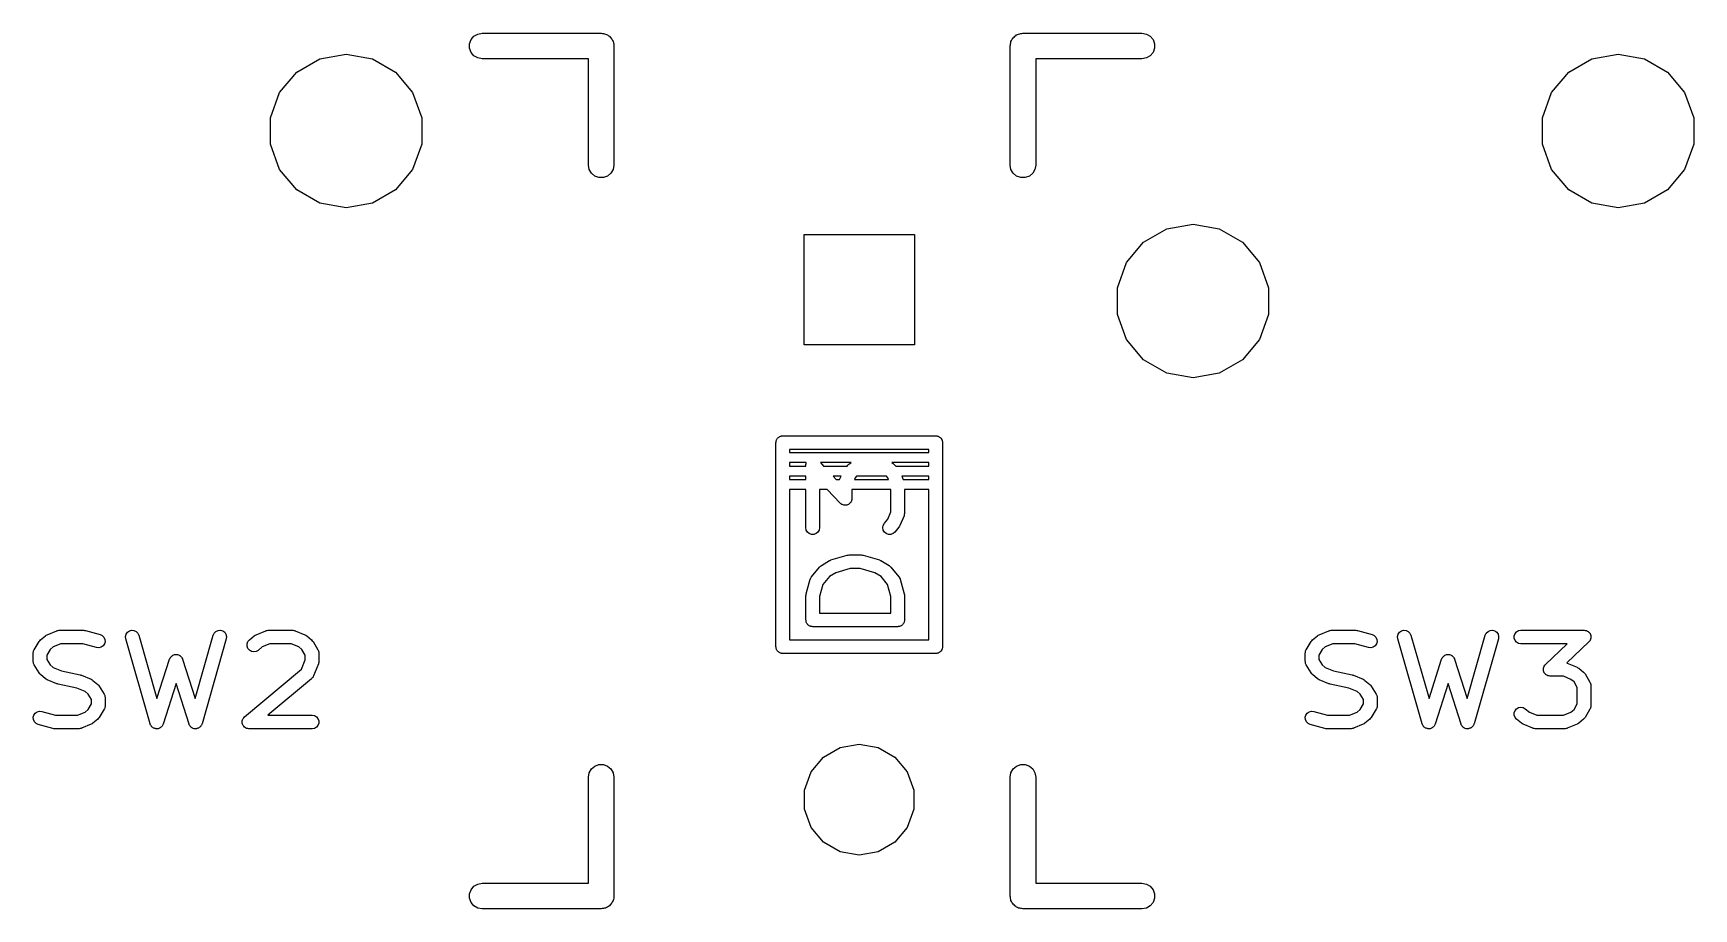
# Model space of a CAD drawing. Extents: x 47 to 330, y -254 to -153.
# Drawn here: x 74.49 to 99.29, y -166.54 to -153.46 of the extents above; entities that cross this region are included whole.
import ezdxf

# ---------------------------------------------------------------- set-up
doc = ezdxf.new("R2010")
doc.units = 0
doc.header["$MEASUREMENT"] = 0
doc.layers.add('BLACK', color=7, linetype='CONTINUOUS')

msp = doc.modelspace()

# ---------------------------------------------------------------- linework, layer by layer
at = {"layer": 'Black'}
for p, q in [((81.032, -153.555), (81.0745, -153.504)), ((81.0745, -153.504), (81.1318, -153.471)), ((81.1318, -153.471), (81.197, -153.459)), ((81.197, -153.459), (82.975, -153.459)), ((82.975, -153.459), (82.9914, -153.462)), ((82.9914, -153.462), (83.0081, -153.462)), ((83.0081, -153.462), (83.0237, -153.468)), ((83.0237, -153.468), (83.0402, -153.471)), ((83.0402, -153.471), (83.0546, -153.479)), ((83.0546, -153.479), (83.0703, -153.485)), ((83.0703, -153.485), (83.083, -153.496)), ((83.083, -153.496), (83.0975, -153.504)), ((83.0975, -153.504), (83.1082, -153.517)), ((83.1082, -153.517), (83.1209, -153.528)), ((83.1209, -153.528), (83.1293, -153.542)), ((89.1207, -153.542), (89.1291, -153.528)), ((89.1291, -153.528), (89.1418, -153.517)), ((89.1418, -153.517), (89.1525, -153.504)), ((89.1525, -153.504), (89.167, -153.496)), ((89.167, -153.496), (89.1797, -153.485)), ((89.1797, -153.485), (89.1954, -153.479)), ((89.1954, -153.479), (89.2098, -153.471)), ((89.2098, -153.471), (89.2263, -153.468)), ((89.2263, -153.468), (89.2419, -153.462)), ((89.2419, -153.462), (89.2586, -153.462)), ((89.2586, -153.462), (89.275, -153.459)), ((89.275, -153.459), (91.053, -153.459)), ((91.053, -153.459), (91.1182, -153.471)), ((91.1182, -153.471), (91.1755, -153.504)), ((91.1755, -153.504), (91.218, -153.555)), ((78.7726, -153.842), (79.165, -153.773)), ((79.165, -153.773), (79.5574, -153.842)), ((81.0094, -153.617), (81.032, -153.555)), ((81.0094, -153.683), (81.0094, -153.617)), ((81.032, -153.745), (81.0094, -153.683)), ((81.0745, -153.796), (81.032, -153.745)), ((83.1293, -153.542), (83.14, -153.555)), ((83.14, -153.555), (83.1457, -153.57)), ((83.1457, -153.57), (83.154, -153.585)), ((83.154, -153.585), (83.1569, -153.601)), ((83.1569, -153.601), (83.1626, -153.617)), ((83.1626, -153.617), (83.1626, -153.634)), ((83.1626, -153.634), (83.1655, -153.65)), ((83.1655, -153.65), (83.1655, -155.428)), ((89.0845, -153.65), (89.0874, -153.634)), ((89.0845, -155.428), (89.0845, -153.65)), ((89.0874, -153.617), (89.0931, -153.601)), ((89.0874, -153.634), (89.0874, -153.617)), ((89.0931, -153.601), (89.096, -153.585)), ((89.096, -153.585), (89.1043, -153.57)), ((89.1043, -153.57), (89.11, -153.555)), ((89.11, -153.555), (89.1207, -153.542)), ((91.218, -153.745), (91.1755, -153.796)), ((91.218, -153.555), (91.2406, -153.617)), ((91.2406, -153.683), (91.218, -153.745)), ((91.2406, -153.617), (91.2406, -153.683)), ((97.7726, -153.842), (98.165, -153.773)), ((98.165, -153.773), (98.5574, -153.842)), ((78.4275, -154.041), (78.7726, -153.842)), ((79.5574, -153.842), (79.9025, -154.041)), ((81.1318, -153.829), (81.0745, -153.796)), ((81.197, -153.84), (81.1318, -153.829)), ((82.7845, -153.84), (81.197, -153.84)), ((82.7845, -155.428), (82.7845, -153.84)), ((91.053, -153.84), (89.4655, -153.84)), ((89.4655, -153.84), (89.4655, -155.428)), ((91.1182, -153.829), (91.053, -153.84)), ((91.1755, -153.796), (91.1182, -153.829)), ((97.4275, -154.041), (97.7726, -153.842)), ((98.5574, -153.842), (98.9025, -154.041)), ((78.1714, -154.346), (78.4275, -154.041)), ((79.9025, -154.041), (80.1586, -154.346)), ((97.1714, -154.346), (97.4275, -154.041)), ((98.9025, -154.041), (99.1586, -154.346)), ((78.0351, -154.721), (78.1714, -154.346)), ((80.1586, -154.346), (80.2949, -154.721)), ((97.0351, -154.721), (97.1714, -154.346)), ((99.1586, -154.346), (99.2949, -154.721)), ((78.0351, -155.119), (78.0351, -154.721)), ((80.2949, -154.721), (80.2949, -155.119)), ((97.0351, -155.119), (97.0351, -154.721)), ((99.2949, -154.721), (99.2949, -155.119)), ((78.1714, -155.494), (78.0351, -155.119)), ((80.2949, -155.119), (80.1586, -155.494)), ((97.1714, -155.494), (97.0351, -155.119)), ((99.2949, -155.119), (99.1586, -155.494)), ((78.4275, -155.799), (78.1714, -155.494)), ((80.1586, -155.494), (79.9025, -155.799)), ((82.796, -155.493), (82.7845, -155.428)), ((82.8291, -155.55), (82.796, -155.493)), ((83.154, -155.493), (83.1209, -155.55)), ((83.1655, -155.428), (83.154, -155.493)), ((89.096, -155.493), (89.0845, -155.428)), ((89.1291, -155.55), (89.096, -155.493)), ((89.454, -155.493), (89.4209, -155.55)), ((89.4655, -155.428), (89.454, -155.493)), ((97.4275, -155.799), (97.1714, -155.494)), ((99.1586, -155.494), (98.9025, -155.799)), ((82.8798, -155.593), (82.8291, -155.55)), ((82.9419, -155.616), (82.8798, -155.593)), ((83.0081, -155.616), (82.9419, -155.616)), ((83.0703, -155.593), (83.0081, -155.616)), ((83.1209, -155.55), (83.0703, -155.593)), ((89.1797, -155.593), (89.1291, -155.55)), ((89.2419, -155.616), (89.1797, -155.593)), ((89.3081, -155.616), (89.2419, -155.616)), ((89.3702, -155.593), (89.3081, -155.616)), ((89.4209, -155.55), (89.3702, -155.593)), ((78.7726, -155.998), (78.4275, -155.799)), ((79.165, -156.067), (78.7726, -155.998)), ((79.5574, -155.998), (79.165, -156.067)), ((79.9025, -155.799), (79.5574, -155.998)), ((97.7726, -155.998), (97.4275, -155.799)), ((98.165, -156.067), (97.7726, -155.998)), ((98.5574, -155.998), (98.165, -156.067)), ((98.9025, -155.799), (98.5574, -155.998)), ((86.0045, -158.115), (86.0045, -156.464)), ((86.0045, -156.464), (87.6555, -156.464)), ((87.6555, -156.464), (87.6555, -158.115)), ((91.0775, -156.581), (91.4226, -156.382)), ((91.4226, -156.382), (91.815, -156.313)), ((91.815, -156.313), (92.2074, -156.382)), ((92.2074, -156.382), (92.5525, -156.581)), ((90.8214, -156.886), (91.0775, -156.581)), ((92.5525, -156.581), (92.8086, -156.886)), ((90.6851, -157.261), (90.8214, -156.886)), ((92.8086, -156.886), (92.9449, -157.261)), ((90.6851, -157.659), (90.6851, -157.261)), ((92.9449, -157.261), (92.9449, -157.659)), ((90.8214, -158.034), (90.6851, -157.659)), ((92.9449, -157.659), (92.8086, -158.034)), ((87.6555, -158.115), (86.0045, -158.115)), ((91.0775, -158.339), (90.8214, -158.034)), ((92.8086, -158.034), (92.5525, -158.339)), ((91.4226, -158.538), (91.0775, -158.339)), ((92.5525, -158.339), (92.2074, -158.538)), ((91.815, -158.607), (91.4226, -158.538)), ((92.2074, -158.538), (91.815, -158.607)), ((85.6362, -159.488), (85.6446, -159.485)), ((85.6446, -159.485), (85.6523, -159.481)), ((85.6523, -159.481), (85.661, -159.479)), ((85.661, -159.479), (85.6694, -159.476)), ((85.6694, -159.476), (85.6782, -159.476)), ((85.6782, -159.476), (85.687, -159.474)), ((85.687, -159.474), (87.973, -159.474)), ((87.973, -159.474), (87.9818, -159.476)), ((87.9818, -159.476), (87.9906, -159.476)), ((87.9906, -159.476), (87.999, -159.479)), ((87.999, -159.479), (88.0077, -159.481)), ((88.0077, -159.481), (88.0154, -159.485)), ((88.0154, -159.485), (88.0238, -159.488)), ((85.5854, -159.576), (85.5869, -159.567)), ((85.5854, -162.624), (85.5854, -159.576)), ((85.5869, -159.558), (85.59, -159.55)), ((85.5869, -159.567), (85.5869, -159.558)), ((85.59, -159.55), (85.5915, -159.541)), ((85.5915, -159.541), (85.596, -159.534)), ((85.596, -159.534), (85.599, -159.525)), ((85.599, -159.525), (85.6047, -159.518)), ((85.6047, -159.518), (85.6092, -159.511)), ((85.6092, -159.511), (85.616, -159.505)), ((85.616, -159.505), (85.6217, -159.498)), ((85.6217, -159.498), (85.6294, -159.494)), ((85.6294, -159.494), (85.6362, -159.488)), ((87.8714, -159.678), (85.7886, -159.678)), ((85.7886, -159.678), (85.7886, -159.725)), ((85.7886, -159.725), (85.83, -159.725)), ((85.83, -159.725), (87.8714, -159.725)), ((87.8714, -159.725), (87.8714, -159.678)), ((88.0238, -159.488), (88.0306, -159.494)), ((88.0306, -159.494), (88.0383, -159.498)), ((88.0383, -159.498), (88.044, -159.505)), ((88.044, -159.505), (88.0508, -159.511)), ((88.0508, -159.511), (88.0553, -159.518)), ((88.0553, -159.518), (88.061, -159.525)), ((88.061, -159.525), (88.064, -159.534)), ((88.064, -159.534), (88.0685, -159.541)), ((88.0685, -159.541), (88.07, -159.55)), ((88.07, -159.55), (88.0731, -159.558)), ((88.0731, -159.558), (88.0731, -159.567)), ((88.0731, -159.567), (88.0746, -159.576)), ((88.0746, -159.576), (88.0746, -162.624)), ((85.83, -159.875), (85.7886, -159.875)), ((85.7886, -159.875), (85.7886, -159.925)), ((85.7886, -159.925), (86.0329, -159.925)), ((86.0369, -159.875), (85.83, -159.875)), ((86.0329, -159.903), (86.0354, -159.888)), ((86.0329, -159.925), (86.0329, -159.903)), ((86.0354, -159.888), (86.0369, -159.875)), ((86.2486, -159.875), (86.2962, -159.925)), ((86.7087, -159.875), (86.2486, -159.875)), ((86.2962, -159.925), (86.6488, -159.925)), ((86.6488, -159.925), (86.6612, -159.91)), ((86.6612, -159.91), (86.6742, -159.899)), ((86.6742, -159.899), (86.687, -159.888)), ((86.687, -159.888), (86.7087, -159.875)), ((87.3141, -159.875), (87.3358, -159.888)), ((87.8714, -159.875), (87.3141, -159.875)), ((87.3358, -159.888), (87.3486, -159.899)), ((87.3486, -159.899), (87.3616, -159.91)), ((87.3616, -159.91), (87.374, -159.925)), ((87.374, -159.925), (87.8714, -159.925)), ((87.8714, -159.925), (87.8714, -159.875)), ((85.7886, -160.075), (85.7886, -160.125)), ((86.0329, -160.075), (85.7886, -160.075)), ((85.7886, -160.125), (86.0329, -160.125)), ((86.0329, -160.125), (86.0329, -160.075)), ((86.439, -160.075), (86.4867, -160.125)), ((86.5574, -160.075), (86.439, -160.075)), ((86.4867, -160.125), (86.5365, -160.125)), ((86.5365, -160.125), (86.5574, -160.075)), ((86.7667, -160.101), (86.7567, -160.125)), ((86.7567, -160.125), (87.2662, -160.125)), ((86.7883, -160.075), (86.7667, -160.101)), ((87.2345, -160.075), (86.7883, -160.075)), ((87.2562, -160.101), (87.2345, -160.075)), ((87.2662, -160.125), (87.2562, -160.101)), ((87.4655, -160.075), (87.4863, -160.125)), ((87.8714, -160.075), (87.4655, -160.075)), ((87.4863, -160.125), (87.8714, -160.125)), ((87.8714, -160.125), (87.8714, -160.075)), ((86.0329, -160.275), (85.7886, -160.275)), ((85.7886, -160.275), (85.7886, -162.522)), ((86.0329, -160.846), (86.0329, -160.275)), ((86.3489, -160.275), (86.2361, -160.275)), ((86.2361, -160.275), (86.2361, -160.846)), ((86.5448, -160.481), (86.3489, -160.275)), ((86.6962, -160.476), (86.6851, -160.485)), ((86.6978, -160.473), (86.6962, -160.476)), ((86.7001, -160.471), (86.6978, -160.473)), ((86.7066, -160.458), (86.7001, -160.471)), ((86.7138, -160.445), (86.7066, -160.458)), ((86.7144, -160.442), (86.7138, -160.445)), ((86.7158, -160.439), (86.7144, -160.442)), ((86.7174, -160.425), (86.7158, -160.439)), ((86.7199, -160.411), (86.7174, -160.425)), ((87.3029, -160.275), (86.7199, -160.275)), ((86.7199, -160.275), (86.7199, -160.411)), ((87.3029, -160.608), (87.3029, -160.275)), ((87.5061, -160.275), (87.5061, -160.628)), ((87.8714, -160.275), (87.5061, -160.275)), ((87.8714, -162.522), (87.8714, -160.275)), ((86.5564, -160.489), (86.5448, -160.481)), ((86.5675, -160.499), (86.5564, -160.489)), ((86.5706, -160.5), (86.5675, -160.499)), ((86.5732, -160.502), (86.5706, -160.5)), ((86.5871, -160.506), (86.5732, -160.502)), ((86.6007, -160.511), (86.5871, -160.506)), ((86.6039, -160.511), (86.6007, -160.511)), ((86.607, -160.512), (86.6039, -160.511)), ((86.6215, -160.511), (86.607, -160.512)), ((86.636, -160.511), (86.6215, -160.511)), ((86.639, -160.51), (86.636, -160.511)), ((86.6422, -160.509), (86.639, -160.51)), ((86.6555, -160.504), (86.6422, -160.509)), ((86.6691, -160.499), (86.6555, -160.504)), ((86.6716, -160.496), (86.6691, -160.499)), ((86.6746, -160.495), (86.6716, -160.496)), ((86.6851, -160.485), (86.6746, -160.495)), ((87.2055, -160.781), (87.2562, -160.72)), ((87.2562, -160.72), (87.3029, -160.608)), ((87.4983, -160.667), (87.4378, -160.813)), ((87.4988, -160.665), (87.4983, -160.667)), ((87.5, -160.663), (87.4988, -160.665)), ((87.5027, -160.648), (87.5, -160.663)), ((87.506, -160.633), (87.5027, -160.648)), ((87.5061, -160.628), (87.5057, -160.631)), ((87.5057, -160.631), (87.506, -160.633)), ((86.0391, -160.881), (86.0329, -160.846)), ((86.0567, -160.911), (86.0391, -160.881)), ((86.0837, -160.934), (86.0567, -160.911)), ((86.1169, -160.946), (86.0837, -160.934)), ((86.1522, -160.946), (86.1169, -160.946)), ((86.1853, -160.934), (86.1522, -160.946)), ((86.2124, -160.911), (86.1853, -160.934)), ((86.23, -160.881), (86.2124, -160.911)), ((86.2361, -160.846), (86.23, -160.881)), ((87.182, -160.846), (87.188, -160.812)), ((87.1882, -160.881), (87.182, -160.846)), ((87.188, -160.812), (87.2055, -160.781)), ((87.206, -160.912), (87.1882, -160.881)), ((87.2331, -160.934), (87.206, -160.912)), ((87.2663, -160.946), (87.2331, -160.934)), ((87.3016, -160.946), (87.2663, -160.946)), ((87.3347, -160.934), (87.3016, -160.946)), ((87.3616, -160.911), (87.3347, -160.934)), ((87.4221, -160.838), (87.3616, -160.911)), ((87.4296, -160.825), (87.4221, -160.838)), ((87.4378, -160.813), (87.4296, -160.825)), ((86.1169, -161.579), (86.2379, -161.434)), ((86.2379, -161.434), (86.2509, -161.423)), ((86.2509, -161.423), (86.2637, -161.412)), ((86.2637, -161.412), (86.3846, -161.339)), ((86.3846, -161.339), (86.3964, -161.335)), ((86.3964, -161.335), (86.4077, -161.329)), ((86.4077, -161.329), (86.6496, -161.257)), ((86.6937, -161.456), (86.4783, -161.52)), ((86.6496, -161.257), (86.6643, -161.255)), ((86.6643, -161.255), (86.6788, -161.252)), ((86.6788, -161.252), (86.8602, -161.252)), ((86.8453, -161.456), (86.6937, -161.456)), ((87.0608, -161.52), (86.8453, -161.456)), ((86.8602, -161.252), (86.8748, -161.255)), ((86.8748, -161.255), (86.8894, -161.257)), ((86.8894, -161.257), (87.1313, -161.329)), ((87.1313, -161.329), (87.1426, -161.335)), ((87.1426, -161.335), (87.1544, -161.339)), ((87.1544, -161.339), (87.2754, -161.412)), ((87.2754, -161.412), (87.2882, -161.423)), ((87.2882, -161.423), (87.3011, -161.434)), ((87.3011, -161.434), (87.4221, -161.579)), ((86.0366, -161.835), (86.0971, -161.617)), ((86.0971, -161.617), (86.0988, -161.614)), ((86.0988, -161.614), (86.0994, -161.61)), ((86.0994, -161.61), (86.1063, -161.598)), ((86.1063, -161.598), (86.1123, -161.585)), ((86.1123, -161.585), (86.115, -161.583)), ((86.115, -161.583), (86.1169, -161.579)), ((86.287, -161.693), (86.2361, -161.876)), ((86.383, -161.577), (86.287, -161.693)), ((86.4783, -161.52), (86.383, -161.577)), ((87.1561, -161.577), (87.0608, -161.52)), ((87.252, -161.693), (87.1561, -161.577)), ((87.3029, -161.876), (87.252, -161.693)), ((87.4221, -161.579), (87.424, -161.583)), ((87.424, -161.583), (87.4267, -161.585)), ((87.4267, -161.585), (87.4327, -161.598)), ((87.4327, -161.598), (87.4396, -161.61)), ((87.4396, -161.61), (87.4403, -161.614)), ((87.4403, -161.614), (87.4419, -161.617)), ((87.4419, -161.617), (87.5024, -161.835)), ((86.0329, -161.862), (86.0353, -161.848)), ((86.0329, -162.225), (86.0329, -161.862)), ((86.0353, -161.848), (86.0366, -161.835)), ((86.2361, -161.876), (86.2361, -162.123)), ((87.3029, -162.123), (87.3029, -161.876)), ((87.5024, -161.835), (87.5037, -161.848)), ((87.5037, -161.848), (87.5061, -161.862)), ((87.5061, -161.862), (87.5061, -162.225)), ((86.2361, -162.123), (87.3029, -162.123)), ((74.6005, -162.522), (74.6731, -162.462)), ((74.6731, -162.462), (74.6863, -162.454)), ((74.6863, -162.454), (74.6991, -162.446)), ((74.6991, -162.446), (74.8442, -162.386)), ((74.8442, -162.386), (74.8465, -162.385)), ((74.8465, -162.385), (74.8485, -162.384)), ((74.8485, -162.384), (74.8637, -162.381)), ((74.8637, -162.381), (74.8786, -162.378)), ((74.8786, -162.378), (74.881, -162.378)), ((74.881, -162.378), (74.8833, -162.378)), ((74.8833, -162.378), (75.2461, -162.378)), ((75.2461, -162.378), (75.2597, -162.38)), ((75.2597, -162.38), (75.2733, -162.382)), ((75.2733, -162.382), (75.491, -162.442)), ((75.491, -162.442), (75.5229, -162.457)), ((75.5229, -162.457), (75.5476, -162.482)), ((75.8705, -162.472), (75.8791, -162.438)), ((75.8791, -162.438), (75.8988, -162.409)), ((75.8988, -162.409), (75.9274, -162.388)), ((75.9274, -162.388), (75.9613, -162.378)), ((75.9613, -162.378), (75.9965, -162.381)), ((75.9965, -162.381), (76.0288, -162.395)), ((76.0288, -162.395), (76.0541, -162.42)), ((76.0541, -162.42), (76.0695, -162.452)), ((76.0695, -162.452), (76.3402, -163.399)), ((76.9098, -163.399), (77.1805, -162.452)), ((77.1805, -162.452), (77.1959, -162.42)), ((77.1959, -162.42), (77.2212, -162.395)), ((77.2212, -162.395), (77.2535, -162.381)), ((77.2535, -162.381), (77.2887, -162.378)), ((77.2887, -162.378), (77.3226, -162.388)), ((77.3226, -162.388), (77.3512, -162.409)), ((77.3512, -162.409), (77.3709, -162.438)), ((77.3709, -162.438), (77.3795, -162.472)), ((77.7211, -162.522), (77.7937, -162.462)), ((77.7937, -162.462), (77.8068, -162.454)), ((77.8068, -162.454), (77.8196, -162.446)), ((77.8196, -162.446), (77.9648, -162.386)), ((77.9648, -162.386), (77.9671, -162.385)), ((77.9671, -162.385), (77.9691, -162.384)), ((77.9691, -162.384), (77.9842, -162.381)), ((77.9842, -162.381), (77.9992, -162.378)), ((77.9992, -162.378), (78.0015, -162.378)), ((78.0015, -162.378), (78.0039, -162.378)), ((78.0039, -162.378), (78.3667, -162.378)), ((78.3667, -162.378), (78.369, -162.378)), ((78.369, -162.378), (78.3714, -162.378)), ((78.3714, -162.378), (78.3863, -162.381)), ((78.3863, -162.381), (78.4015, -162.384)), ((78.4015, -162.384), (78.4035, -162.385)), ((78.4035, -162.385), (78.4058, -162.386)), ((78.4058, -162.386), (78.5509, -162.446)), ((78.5509, -162.446), (78.5637, -162.454)), ((78.5637, -162.454), (78.5769, -162.462)), ((78.5769, -162.462), (78.6495, -162.522)), ((86.0345, -162.234), (86.0329, -162.225)), ((86.0345, -162.243), (86.0345, -162.234)), ((86.0375, -162.251), (86.0345, -162.243)), ((86.0391, -162.26), (86.0375, -162.251)), ((86.0435, -162.267), (86.0391, -162.26)), ((86.0465, -162.276), (86.0435, -162.267)), ((86.0522, -162.282), (86.0465, -162.276)), ((86.0567, -162.29), (86.0522, -162.282)), ((86.0635, -162.296), (86.0567, -162.29)), ((86.0692, -162.303), (86.0635, -162.296)), ((86.0769, -162.307), (86.0692, -162.303)), ((86.0837, -162.313), (86.0769, -162.307)), ((86.0921, -162.316), (86.0837, -162.313)), ((86.0998, -162.32), (86.0921, -162.316)), ((86.1085, -162.322), (86.0998, -162.32)), ((86.1169, -162.325), (86.1085, -162.322)), ((86.1258, -162.325), (86.1169, -162.325)), ((86.1345, -162.326), (86.1258, -162.325)), ((87.4045, -162.326), (86.1345, -162.326)), ((87.4133, -162.325), (87.4045, -162.326)), ((87.4222, -162.325), (87.4133, -162.325)), ((87.4305, -162.322), (87.4222, -162.325)), ((87.4393, -162.32), (87.4305, -162.322)), ((87.447, -162.316), (87.4393, -162.32)), ((87.4553, -162.313), (87.447, -162.316)), ((87.4621, -162.307), (87.4553, -162.313)), ((87.4698, -162.303), (87.4621, -162.307)), ((87.4755, -162.296), (87.4698, -162.303)), ((87.4824, -162.29), (87.4755, -162.296)), ((87.4868, -162.282), (87.4824, -162.29)), ((87.4925, -162.276), (87.4868, -162.282)), ((87.4956, -162.267), (87.4925, -162.276)), ((87.5, -162.26), (87.4956, -162.267)), ((87.5015, -162.251), (87.5, -162.26)), ((87.5046, -162.243), (87.5015, -162.251)), ((87.5061, -162.225), (87.5046, -162.234)), ((87.5046, -162.234), (87.5046, -162.243)), ((93.6005, -162.522), (93.6731, -162.462)), ((93.6731, -162.462), (93.6863, -162.454)), ((93.6863, -162.454), (93.6991, -162.446)), ((93.6991, -162.446), (93.8442, -162.386)), ((93.8442, -162.386), (93.8465, -162.385)), ((93.8465, -162.385), (93.8485, -162.384)), ((93.8485, -162.384), (93.8637, -162.381)), ((93.8637, -162.381), (93.8786, -162.378)), ((93.8786, -162.378), (93.881, -162.378)), ((93.881, -162.378), (93.8833, -162.378)), ((93.8833, -162.378), (94.2461, -162.378)), ((94.2461, -162.378), (94.2597, -162.38)), ((94.2597, -162.38), (94.2733, -162.382)), ((94.2733, -162.382), (94.491, -162.442)), ((94.491, -162.442), (94.5229, -162.457)), ((94.5229, -162.457), (94.5476, -162.482)), ((94.8705, -162.472), (94.8791, -162.438)), ((94.8791, -162.438), (94.8988, -162.409)), ((94.8988, -162.409), (94.9274, -162.388)), ((94.9274, -162.388), (94.9613, -162.378)), ((94.9613, -162.378), (94.9965, -162.381)), ((94.9965, -162.381), (95.0288, -162.395)), ((95.0288, -162.395), (95.0541, -162.42)), ((95.0541, -162.42), (95.0695, -162.452)), ((95.0695, -162.452), (95.3402, -163.399)), ((95.9098, -163.399), (96.1805, -162.452)), ((96.1805, -162.452), (96.1959, -162.42)), ((96.1959, -162.42), (96.2212, -162.395)), ((96.2212, -162.395), (96.2535, -162.381)), ((96.2535, -162.381), (96.2887, -162.378)), ((96.2887, -162.378), (96.3226, -162.388)), ((96.3226, -162.388), (96.3512, -162.409)), ((96.3512, -162.409), (96.3709, -162.438)), ((96.3709, -162.438), (96.3795, -162.472)), ((96.6135, -162.462), (96.6256, -162.429)), ((96.6135, -162.497), (96.6135, -162.462)), ((96.6256, -162.429), (96.6483, -162.402)), ((96.6483, -162.402), (96.6788, -162.384)), ((96.6788, -162.384), (96.7136, -162.378)), ((96.7136, -162.378), (97.657, -162.378)), ((97.657, -162.378), (97.6713, -162.38)), ((97.6713, -162.38), (97.6857, -162.382)), ((97.6857, -162.382), (97.6886, -162.383)), ((97.6886, -162.383), (97.6917, -162.384)), ((97.6917, -162.384), (97.7043, -162.391)), ((97.7043, -162.391), (97.7173, -162.398)), ((97.7173, -162.398), (97.7195, -162.4)), ((97.7195, -162.4), (97.7223, -162.402)), ((97.7223, -162.402), (97.7316, -162.413)), ((97.7316, -162.413), (97.7416, -162.423)), ((97.7416, -162.423), (97.7429, -162.426)), ((97.7429, -162.426), (97.745, -162.429)), ((97.745, -162.429), (97.7499, -162.442)), ((97.7499, -162.442), (97.7557, -162.456)), ((97.7557, -162.456), (97.756, -162.459)), ((97.756, -162.459), (97.7571, -162.462)), ((97.7571, -162.462), (97.7571, -162.476)), ((74.4931, -162.712), (74.4933, -162.702)), ((74.4933, -162.702), (74.4961, -162.695)), ((74.4961, -162.695), (74.4975, -162.687)), ((74.4975, -162.687), (74.5024, -162.678)), ((74.5024, -162.678), (74.5059, -162.669)), ((74.5059, -162.669), (74.5785, -162.548)), ((74.5785, -162.548), (74.5896, -162.535)), ((74.5896, -162.535), (74.6005, -162.522)), ((74.7438, -162.668), (74.6946, -162.75)), ((74.7914, -162.628), (74.7438, -162.668)), ((74.9036, -162.581), (74.7914, -162.628)), ((75.2323, -162.581), (74.9036, -162.581)), ((75.4367, -162.638), (75.2323, -162.581)), ((75.4718, -162.641), (75.4367, -162.638)), ((75.5059, -162.632), (75.4718, -162.641)), ((75.535, -162.612), (75.5059, -162.632)), ((75.5555, -162.584), (75.535, -162.612)), ((75.5476, -162.482), (75.5622, -162.515)), ((75.565, -162.55), (75.5555, -162.584)), ((75.5622, -162.515), (75.565, -162.55)), ((75.8742, -162.507), (75.8705, -162.472)), ((76.237, -163.777), (75.8742, -162.507)), ((77.3758, -162.507), (77.013, -163.777)), ((77.3795, -162.472), (77.3758, -162.507)), ((77.686, -162.618), (77.6861, -162.582)), ((77.698, -162.651), (77.686, -162.618)), ((77.6861, -162.582), (77.6983, -162.549)), ((77.7206, -162.678), (77.698, -162.651)), ((77.6983, -162.549), (77.7211, -162.522)), ((77.7511, -162.696), (77.7206, -162.678)), ((77.7858, -162.702), (77.7511, -162.696)), ((77.8206, -162.696), (77.7858, -162.702)), ((77.8512, -162.679), (77.8206, -162.696)), ((77.912, -162.628), (77.8512, -162.679)), ((78.0242, -162.581), (77.912, -162.628)), ((78.3464, -162.581), (78.0242, -162.581)), ((78.4586, -162.628), (78.3464, -162.581)), ((78.5062, -162.668), (78.4586, -162.628)), ((78.5554, -162.75), (78.5062, -162.668)), ((78.6495, -162.522), (78.6604, -162.535)), ((78.6604, -162.535), (78.6715, -162.548)), ((78.6715, -162.548), (78.7441, -162.669)), ((78.7441, -162.669), (78.7476, -162.678)), ((78.7476, -162.678), (78.7525, -162.687)), ((78.7525, -162.687), (78.7539, -162.695)), ((78.7539, -162.695), (78.7567, -162.702)), ((78.7567, -162.702), (78.7569, -162.712)), ((85.5869, -162.633), (85.5854, -162.624)), ((85.5869, -162.642), (85.5869, -162.633)), ((85.59, -162.65), (85.5869, -162.642)), ((85.5915, -162.659), (85.59, -162.65)), ((85.596, -162.666), (85.5915, -162.659)), ((85.599, -162.675), (85.596, -162.666)), ((85.6047, -162.682), (85.599, -162.675)), ((85.6092, -162.689), (85.6047, -162.682)), ((85.616, -162.695), (85.6092, -162.689)), ((85.6217, -162.702), (85.616, -162.695)), ((85.6294, -162.706), (85.6217, -162.702)), ((85.6362, -162.712), (85.6294, -162.706)), ((85.7886, -162.522), (87.8714, -162.522)), ((88.0306, -162.706), (88.0238, -162.712)), ((88.0383, -162.702), (88.0306, -162.706)), ((88.044, -162.695), (88.0383, -162.702)), ((88.0508, -162.689), (88.044, -162.695)), ((88.0553, -162.682), (88.0508, -162.689)), ((88.061, -162.675), (88.0553, -162.682)), ((88.064, -162.666), (88.061, -162.675)), ((88.0685, -162.659), (88.064, -162.666)), ((88.07, -162.65), (88.0685, -162.659)), ((88.0731, -162.642), (88.07, -162.65)), ((88.0746, -162.624), (88.0731, -162.633)), ((88.0731, -162.633), (88.0731, -162.642)), ((93.4931, -162.712), (93.4933, -162.702)), ((93.4933, -162.702), (93.4961, -162.695)), ((93.4961, -162.695), (93.4975, -162.687)), ((93.4975, -162.687), (93.5024, -162.678)), ((93.5024, -162.678), (93.5059, -162.669)), ((93.5059, -162.669), (93.5784, -162.548)), ((93.5784, -162.548), (93.5896, -162.535)), ((93.5896, -162.535), (93.6005, -162.522)), ((93.7438, -162.668), (93.6946, -162.75)), ((93.7914, -162.628), (93.7438, -162.668)), ((93.9036, -162.581), (93.7914, -162.628)), ((94.2323, -162.581), (93.9036, -162.581)), ((94.4367, -162.638), (94.2323, -162.581)), ((94.4718, -162.641), (94.4367, -162.638)), ((94.5059, -162.632), (94.4718, -162.641)), ((94.535, -162.612), (94.5059, -162.632)), ((94.5555, -162.584), (94.535, -162.612)), ((94.5476, -162.482), (94.5622, -162.515)), ((94.565, -162.55), (94.5555, -162.584)), ((94.5622, -162.515), (94.565, -162.55)), ((94.8742, -162.507), (94.8705, -162.472)), ((95.237, -163.777), (94.8742, -162.507)), ((96.3758, -162.507), (96.013, -163.777)), ((96.3795, -162.472), (96.3758, -162.507)), ((96.6256, -162.53), (96.6135, -162.497)), ((96.6483, -162.557), (96.6256, -162.53)), ((96.6788, -162.575), (96.6483, -162.557)), ((96.7136, -162.581), (96.6788, -162.575)), ((97.403, -162.581), (96.7136, -162.581)), ((97.0789, -162.89), (97.403, -162.581)), ((97.7271, -162.553), (97.3973, -162.867)), ((97.7357, -162.541), (97.7271, -162.553)), ((97.745, -162.53), (97.7357, -162.541)), ((97.7461, -162.527), (97.745, -162.53)), ((97.748, -162.525), (97.7461, -162.527)), ((97.7521, -162.511), (97.748, -162.525)), ((97.7571, -162.497), (97.7521, -162.511)), ((97.7571, -162.476), (97.758, -162.491)), ((97.758, -162.491), (97.7571, -162.494)), ((97.7571, -162.494), (97.7571, -162.497)), ((74.4914, -162.721), (74.4931, -162.712)), ((74.4914, -162.842), (74.4914, -162.721)), ((74.4931, -162.852), (74.4914, -162.842)), ((74.4933, -162.862), (74.4931, -162.852)), ((74.4961, -162.869), (74.4933, -162.862)), ((74.4975, -162.877), (74.4961, -162.869)), ((74.5024, -162.886), (74.4975, -162.877)), ((74.5059, -162.895), (74.5024, -162.886)), ((74.5785, -163.016), (74.5059, -162.895)), ((74.6946, -162.75), (74.6946, -162.814)), ((74.6946, -162.814), (74.7438, -162.896)), ((74.7438, -162.896), (74.7914, -162.936)), ((74.7914, -162.936), (74.9135, -162.987)), ((76.3402, -163.399), (76.5282, -162.811)), ((76.5282, -162.811), (76.5301, -162.808)), ((76.5301, -162.808), (76.531, -162.804)), ((76.531, -162.804), (76.5383, -162.792)), ((76.5383, -162.792), (76.5447, -162.78)), ((76.5447, -162.78), (76.5476, -162.777)), ((76.5476, -162.777), (76.5498, -162.774)), ((76.5498, -162.774), (76.5606, -162.766)), ((76.5606, -162.766), (76.5708, -162.756)), ((76.5708, -162.756), (76.5745, -162.755)), ((76.5745, -162.755), (76.5777, -162.752)), ((76.5777, -162.752), (76.5908, -162.748)), ((76.5908, -162.748), (76.6034, -162.743)), ((76.6034, -162.743), (76.6075, -162.743)), ((76.6075, -162.743), (76.6113, -162.742)), ((76.6113, -162.742), (76.625, -162.742)), ((76.625, -162.742), (76.6387, -162.742)), ((76.6387, -162.742), (76.6425, -162.743)), ((76.6425, -162.743), (76.6466, -162.743)), ((76.6466, -162.743), (76.6593, -162.748)), ((76.6593, -162.748), (76.6723, -162.752)), ((76.6723, -162.752), (76.6755, -162.755)), ((76.6755, -162.755), (76.6792, -162.756)), ((76.6792, -162.756), (76.6894, -162.766)), ((76.6894, -162.766), (76.7002, -162.774)), ((76.7002, -162.774), (76.7024, -162.777)), ((76.7024, -162.777), (76.7053, -162.78)), ((76.7053, -162.78), (76.7117, -162.792)), ((76.7117, -162.792), (76.719, -162.804)), ((76.719, -162.804), (76.7199, -162.808)), ((76.7199, -162.808), (76.7218, -162.811)), ((76.7218, -162.811), (76.9098, -163.399)), ((78.4996, -162.962), (78.5554, -162.823)), ((78.5554, -162.823), (78.5554, -162.75)), ((78.7513, -162.88), (78.6788, -163.062)), ((78.7517, -162.879), (78.7513, -162.88)), ((78.7525, -162.877), (78.7517, -162.879)), ((78.7553, -162.861), (78.7525, -162.877)), ((78.7585, -162.846), (78.7553, -162.861)), ((78.7569, -162.712), (78.7586, -162.721)), ((78.7586, -162.842), (78.7583, -162.844)), ((78.7583, -162.844), (78.7585, -162.846)), ((78.7586, -162.721), (78.7586, -162.842)), ((85.6446, -162.715), (85.6362, -162.712)), ((85.6523, -162.719), (85.6446, -162.715)), ((85.661, -162.721), (85.6523, -162.719)), ((85.6694, -162.724), (85.661, -162.721)), ((85.6782, -162.724), (85.6694, -162.724)), ((85.687, -162.726), (85.6782, -162.724)), ((87.973, -162.726), (85.687, -162.726)), ((87.9818, -162.724), (87.973, -162.726)), ((87.9906, -162.724), (87.9818, -162.724)), ((87.999, -162.721), (87.9906, -162.724)), ((88.0077, -162.719), (87.999, -162.721)), ((88.0154, -162.715), (88.0077, -162.719)), ((88.0238, -162.712), (88.0154, -162.715)), ((93.4914, -162.721), (93.4931, -162.712)), ((93.4914, -162.842), (93.4914, -162.721)), ((93.4931, -162.852), (93.4914, -162.842)), ((93.4933, -162.862), (93.4931, -162.852)), ((93.4961, -162.869), (93.4933, -162.862)), ((93.4975, -162.877), (93.4961, -162.869)), ((93.5024, -162.886), (93.4975, -162.877)), ((93.5059, -162.895), (93.5024, -162.886)), ((93.5784, -163.016), (93.5059, -162.895)), ((93.6946, -162.75), (93.6946, -162.814)), ((93.6946, -162.814), (93.7438, -162.896)), ((93.7438, -162.896), (93.7914, -162.936)), ((93.7914, -162.936), (93.9135, -162.987)), ((95.3402, -163.399), (95.5282, -162.811)), ((95.5282, -162.811), (95.5301, -162.808)), ((95.5301, -162.808), (95.531, -162.804)), ((95.531, -162.804), (95.5383, -162.792)), ((95.5383, -162.792), (95.5447, -162.78)), ((95.5447, -162.78), (95.5476, -162.777)), ((95.5476, -162.777), (95.5498, -162.774)), ((95.5498, -162.774), (95.5606, -162.766)), ((95.5606, -162.766), (95.5708, -162.756)), ((95.5708, -162.756), (95.5745, -162.755)), ((95.5745, -162.755), (95.5777, -162.752)), ((95.5777, -162.752), (95.5908, -162.748)), ((95.5908, -162.748), (95.6034, -162.743)), ((95.6034, -162.743), (95.6075, -162.743)), ((95.6075, -162.743), (95.6113, -162.742)), ((95.6113, -162.742), (95.625, -162.742)), ((95.625, -162.742), (95.6387, -162.742)), ((95.6387, -162.742), (95.6425, -162.743)), ((95.6425, -162.743), (95.6466, -162.743)), ((95.6466, -162.743), (95.6593, -162.748)), ((95.6593, -162.748), (95.6723, -162.752)), ((95.6723, -162.752), (95.6755, -162.755)), ((95.6755, -162.755), (95.6792, -162.756)), ((95.6792, -162.756), (95.6894, -162.766)), ((95.6894, -162.766), (95.7002, -162.774)), ((95.7002, -162.774), (95.7024, -162.777)), ((95.7024, -162.777), (95.7053, -162.78)), ((95.7053, -162.78), (95.7117, -162.792)), ((95.7117, -162.792), (95.719, -162.804)), ((95.719, -162.804), (95.7199, -162.808)), ((95.7199, -162.808), (95.7218, -162.811)), ((95.7218, -162.811), (95.9098, -163.399)), ((97.048, -162.952), (97.0489, -162.949)), ((97.0489, -162.966), (97.048, -162.952)), ((97.0489, -162.946), (97.0539, -162.932)), ((97.0489, -162.949), (97.0489, -162.946)), ((97.0539, -162.932), (97.058, -162.918)), ((97.058, -162.918), (97.0599, -162.916)), ((97.0599, -162.916), (97.061, -162.913)), ((97.061, -162.913), (97.0703, -162.901)), ((97.0703, -162.901), (97.0789, -162.89)), ((97.3973, -162.867), (97.4015, -162.868)), ((97.4015, -162.868), (97.4035, -162.869)), ((97.4035, -162.869), (97.4058, -162.87)), ((97.4058, -162.87), (97.5509, -162.93)), ((97.5509, -162.93), (97.5637, -162.938)), ((97.5637, -162.938), (97.5769, -162.946)), ((97.5769, -162.946), (97.6495, -163.006)), ((74.5896, -163.028), (74.5785, -163.016)), ((74.6005, -163.041), (74.5896, -163.028)), ((74.6731, -163.102), (74.6005, -163.041)), ((74.6863, -163.109), (74.6731, -163.102)), ((74.6991, -163.118), (74.6863, -163.109)), ((74.8442, -163.178), (74.6991, -163.118)), ((74.8536, -163.18), (74.8442, -163.178)), ((74.8626, -163.184), (74.8536, -163.18)), ((75.1434, -163.242), (74.8626, -163.184)), ((74.9135, -162.987), (75.1943, -163.045)), ((75.1943, -163.045), (75.2032, -163.049)), ((75.2032, -163.049), (75.2126, -163.051)), ((75.2126, -163.051), (75.3578, -163.111)), ((75.3578, -163.111), (75.3706, -163.12)), ((75.3706, -163.12), (75.3838, -163.127)), ((75.3838, -163.127), (75.4563, -163.188)), ((75.4563, -163.188), (75.4673, -163.201)), ((75.4673, -163.201), (75.4784, -163.213)), ((76.625, -163.176), (76.4315, -163.78)), ((76.8185, -163.78), (76.625, -163.176)), ((77.6485, -163.671), (78.4996, -162.962)), ((78.6495, -163.102), (77.9942, -163.648)), ((78.6543, -163.096), (78.6495, -163.102)), ((78.6602, -163.092), (78.6543, -163.096)), ((78.6656, -163.083), (78.6602, -163.092)), ((78.6722, -163.075), (78.6656, -163.083)), ((78.6748, -163.068), (78.6722, -163.075)), ((78.6788, -163.062), (78.6748, -163.068)), ((93.5896, -163.028), (93.5784, -163.016)), ((93.6005, -163.041), (93.5896, -163.028)), ((93.6731, -163.102), (93.6005, -163.041)), ((93.6863, -163.109), (93.6731, -163.102)), ((93.6991, -163.118), (93.6863, -163.109)), ((93.8442, -163.178), (93.6991, -163.118)), ((93.8536, -163.18), (93.8442, -163.178)), ((93.8626, -163.184), (93.8536, -163.18)), ((94.1434, -163.242), (93.8626, -163.184)), ((93.9135, -162.987), (94.1943, -163.045)), ((94.1943, -163.045), (94.2032, -163.049)), ((94.2032, -163.049), (94.2126, -163.051)), ((94.2126, -163.051), (94.3578, -163.111)), ((94.3578, -163.111), (94.3706, -163.12)), ((94.3706, -163.12), (94.3838, -163.127)), ((94.3838, -163.127), (94.4563, -163.188)), ((94.4563, -163.188), (94.4673, -163.201)), ((94.4673, -163.201), (94.4784, -163.213)), ((95.625, -163.176), (95.4315, -163.78)), ((95.8185, -163.78), (95.625, -163.176)), ((97.0489, -162.981), (97.0489, -162.966)), ((97.05, -162.984), (97.0489, -162.981)), ((97.0502, -162.987), (97.05, -162.984)), ((97.0561, -163.001), (97.0502, -162.987)), ((97.061, -163.014), (97.0561, -163.001)), ((97.0631, -163.017), (97.061, -163.014)), ((97.0644, -163.02), (97.0631, -163.017)), ((97.0744, -163.03), (97.0644, -163.02)), ((97.0837, -163.041), (97.0744, -163.03)), ((97.0865, -163.043), (97.0837, -163.041)), ((97.0887, -163.045), (97.0865, -163.043)), ((97.1017, -163.052), (97.0887, -163.045)), ((97.1143, -163.059), (97.1017, -163.052)), ((97.1174, -163.059), (97.1143, -163.059)), ((97.1203, -163.061), (97.1174, -163.059)), ((97.1347, -163.062), (97.1203, -163.061)), ((97.149, -163.065), (97.1347, -163.062)), ((97.3464, -163.065), (97.149, -163.065)), ((97.4586, -163.112), (97.3464, -163.065)), ((97.5062, -163.151), (97.4586, -163.112)), ((97.5554, -163.233), (97.5062, -163.151)), ((97.6495, -163.006), (97.6604, -163.019)), ((97.6604, -163.019), (97.6715, -163.032)), ((97.6715, -163.032), (97.7441, -163.153)), ((97.7441, -163.153), (97.7476, -163.162)), ((97.7476, -163.162), (97.7525, -163.17)), ((97.7525, -163.17), (97.7539, -163.178)), ((97.7539, -163.178), (97.7567, -163.186)), ((97.7567, -163.186), (97.7569, -163.196)), ((97.7569, -163.196), (97.7586, -163.205)), ((97.7586, -163.205), (97.7586, -163.508)), ((75.2655, -163.293), (75.1434, -163.242)), ((75.313, -163.333), (75.2655, -163.293)), ((75.3623, -163.415), (75.313, -163.333)), ((75.3623, -163.479), (75.3623, -163.415)), ((75.4784, -163.213), (75.551, -163.334)), ((75.551, -163.334), (75.5545, -163.343)), ((75.5545, -163.343), (75.5593, -163.352)), ((75.5593, -163.352), (75.5607, -163.36)), ((75.5607, -163.36), (75.5636, -163.367)), ((75.5636, -163.367), (75.5638, -163.377)), ((75.5638, -163.377), (75.5655, -163.387)), ((75.5655, -163.387), (75.5655, -163.508)), ((94.2655, -163.293), (94.1434, -163.242)), ((94.313, -163.333), (94.2655, -163.293)), ((94.3623, -163.415), (94.313, -163.333)), ((94.3623, -163.479), (94.3623, -163.415)), ((94.4784, -163.213), (94.551, -163.334)), ((94.551, -163.334), (94.5545, -163.343)), ((94.5545, -163.343), (94.5593, -163.352)), ((94.5593, -163.352), (94.5607, -163.36)), ((94.5607, -163.36), (94.5636, -163.367)), ((94.5636, -163.367), (94.5638, -163.377)), ((94.5638, -163.377), (94.5655, -163.387)), ((94.5655, -163.387), (94.5655, -163.508)), ((97.5554, -163.479), (97.5554, -163.233)), ((74.4919, -163.679), (74.5013, -163.645)), ((74.4946, -163.714), (74.4919, -163.679)), ((74.5013, -163.645), (74.5218, -163.617)), ((74.5218, -163.617), (74.5509, -163.597)), ((74.5509, -163.597), (74.5851, -163.588)), ((74.5851, -163.588), (74.6202, -163.591)), ((74.6202, -163.591), (74.8246, -163.648)), ((74.8246, -163.648), (75.1532, -163.648)), ((75.1532, -163.648), (75.2655, -163.601)), ((75.2655, -163.601), (75.313, -163.562)), ((75.313, -163.562), (75.3623, -163.479)), ((75.4673, -163.694), (75.4563, -163.707)), ((75.4784, -163.681), (75.4673, -163.694)), ((75.551, -163.56), (75.4784, -163.681)), ((75.5545, -163.551), (75.551, -163.56)), ((75.5593, -163.542), (75.5545, -163.551)), ((75.5607, -163.534), (75.5593, -163.542)), ((75.5636, -163.527), (75.5607, -163.534)), ((75.5638, -163.517), (75.5636, -163.527)), ((75.5655, -163.508), (75.5638, -163.517)), ((77.6196, -163.715), (77.6256, -163.699)), ((77.6256, -163.699), (77.6257, -163.699)), ((77.6257, -163.699), (77.6258, -163.698)), ((77.6258, -163.698), (77.6371, -163.685)), ((77.6371, -163.685), (77.6483, -163.672)), ((77.6483, -163.672), (77.6484, -163.672)), ((77.6484, -163.672), (77.6485, -163.671)), ((77.9942, -163.648), (78.657, -163.648)), ((78.657, -163.648), (78.6917, -163.654)), ((78.6917, -163.654), (78.7223, -163.672)), ((78.7223, -163.672), (78.745, -163.699)), ((78.745, -163.699), (78.7571, -163.732)), ((93.4919, -163.679), (93.5013, -163.645)), ((93.4946, -163.714), (93.4919, -163.679)), ((93.5013, -163.645), (93.5218, -163.617)), ((93.5218, -163.617), (93.5509, -163.597)), ((93.5509, -163.597), (93.5851, -163.588)), ((93.5851, -163.588), (93.6202, -163.591)), ((93.6202, -163.591), (93.8246, -163.648)), ((93.8246, -163.648), (94.1532, -163.648)), ((94.1532, -163.648), (94.2655, -163.601)), ((94.2655, -163.601), (94.313, -163.562)), ((94.313, -163.562), (94.3623, -163.479)), ((94.4673, -163.694), (94.4563, -163.707)), ((94.4784, -163.681), (94.4673, -163.694)), ((94.551, -163.56), (94.4784, -163.681)), ((94.5545, -163.551), (94.551, -163.56)), ((94.5593, -163.542), (94.5545, -163.551)), ((94.5607, -163.534), (94.5593, -163.542)), ((94.5636, -163.527), (94.5607, -163.534)), ((94.5638, -163.517), (94.5636, -163.527)), ((94.5655, -163.508), (94.5638, -163.517)), ((96.6135, -163.611), (96.6254, -163.578)), ((96.6136, -163.647), (96.6135, -163.611)), ((96.6258, -163.68), (96.6136, -163.647)), ((96.6254, -163.578), (96.648, -163.551)), ((96.6485, -163.707), (96.6258, -163.68)), ((96.648, -163.551), (96.6785, -163.533)), ((96.6785, -163.533), (96.7132, -163.527)), ((96.7132, -163.527), (96.748, -163.533)), ((96.748, -163.533), (96.7786, -163.551)), ((96.7786, -163.551), (96.8394, -163.601)), ((96.8394, -163.601), (96.9516, -163.648)), ((96.9516, -163.648), (97.3464, -163.648)), ((97.3464, -163.648), (97.4586, -163.601)), ((97.4586, -163.601), (97.5062, -163.562)), ((97.5062, -163.562), (97.5554, -163.479)), ((97.6604, -163.694), (97.6495, -163.707)), ((97.6715, -163.681), (97.6604, -163.694)), ((97.7441, -163.56), (97.6715, -163.681)), ((97.7476, -163.551), (97.7441, -163.56)), ((97.7525, -163.542), (97.7476, -163.551)), ((97.7539, -163.534), (97.7525, -163.542)), ((97.7567, -163.527), (97.7539, -163.534)), ((97.7569, -163.517), (97.7567, -163.527)), ((97.7586, -163.508), (97.7569, -163.517)), ((74.5092, -163.747), (74.4946, -163.714)), ((74.534, -163.772), (74.5092, -163.747)), ((74.5658, -163.787), (74.534, -163.772)), ((74.7835, -163.847), (74.5658, -163.787)), ((74.7972, -163.849), (74.7835, -163.847)), ((74.8107, -163.851), (74.7972, -163.849)), ((75.1736, -163.851), (74.8107, -163.851)), ((75.1759, -163.851), (75.1736, -163.851)), ((75.1782, -163.851), (75.1759, -163.851)), ((75.1932, -163.848), (75.1782, -163.851)), ((75.2083, -163.845), (75.1932, -163.848)), ((75.2104, -163.844), (75.2083, -163.845)), ((75.2126, -163.843), (75.2104, -163.844)), ((75.3578, -163.783), (75.2126, -163.843)), ((75.3706, -163.775), (75.3578, -163.783)), ((75.3838, -163.767), (75.3706, -163.775)), ((75.4563, -163.707), (75.3838, -163.767)), ((76.2395, -163.783), (76.237, -163.777)), ((76.2407, -163.788), (76.2395, -163.783)), ((76.2472, -163.798), (76.2407, -163.788)), ((76.2525, -163.809), (76.2472, -163.798)), ((76.2565, -163.813), (76.2525, -163.809)), ((76.2595, -163.818), (76.2565, -163.813)), ((76.2691, -163.825), (76.2595, -163.818)), ((76.2778, -163.834), (76.2691, -163.825)), ((76.283, -163.836), (76.2778, -163.834)), ((76.2874, -163.839), (76.283, -163.836)), ((76.299, -163.843), (76.2874, -163.839)), ((76.31, -163.848), (76.299, -163.843)), ((76.3157, -163.848), (76.31, -163.848)), ((76.321, -163.85), (76.3157, -163.848)), ((76.3331, -163.85), (76.321, -163.85)), ((76.3452, -163.851), (76.3331, -163.85)), ((76.3506, -163.849), (76.3452, -163.851)), ((76.3563, -163.849), (76.3506, -163.849)), ((76.3675, -163.844), (76.3563, -163.849)), ((76.3792, -163.841), (76.3675, -163.844)), ((76.3837, -163.838), (76.3792, -163.841)), ((76.3889, -163.835), (76.3837, -163.838)), ((76.3979, -163.827), (76.3889, -163.835)), ((76.4077, -163.82), (76.3979, -163.827)), ((76.4109, -163.816), (76.4077, -163.82)), ((76.4151, -163.812), (76.4109, -163.816)), ((76.4207, -163.801), (76.4151, -163.812)), ((76.4275, -163.791), (76.4207, -163.801)), ((76.4289, -163.785), (76.4275, -163.791)), ((76.4315, -163.78), (76.4289, -163.785)), ((76.8211, -163.785), (76.8185, -163.78)), ((76.8225, -163.791), (76.8211, -163.785)), ((76.8293, -163.801), (76.8225, -163.791)), ((76.8349, -163.812), (76.8293, -163.801)), ((76.8391, -163.816), (76.8349, -163.812)), ((76.8423, -163.82), (76.8391, -163.816)), ((76.8521, -163.827), (76.8423, -163.82)), ((76.8611, -163.835), (76.8521, -163.827)), ((76.8663, -163.838), (76.8611, -163.835)), ((76.8708, -163.841), (76.8663, -163.838)), ((76.8825, -163.844), (76.8708, -163.841)), ((76.8937, -163.849), (76.8825, -163.844)), ((76.8993, -163.849), (76.8937, -163.849)), ((76.9048, -163.851), (76.8993, -163.849)), ((76.9169, -163.85), (76.9048, -163.851)), ((76.929, -163.85), (76.9169, -163.85)), ((76.9343, -163.848), (76.929, -163.85)), ((76.94, -163.848), (76.9343, -163.848)), ((76.951, -163.843), (76.94, -163.848)), ((76.9626, -163.839), (76.951, -163.843)), ((76.967, -163.836), (76.9626, -163.839)), ((76.9722, -163.834), (76.967, -163.836)), ((76.9809, -163.825), (76.9722, -163.834)), ((76.9905, -163.818), (76.9809, -163.825)), ((76.9935, -163.813), (76.9905, -163.818)), ((76.9975, -163.809), (76.9935, -163.813)), ((77.0028, -163.798), (76.9975, -163.809)), ((77.0093, -163.788), (77.0028, -163.798)), ((77.0105, -163.783), (77.0093, -163.788)), ((77.013, -163.777), (77.0105, -163.783)), ((77.6135, -163.749), (77.6135, -163.732)), ((77.6135, -163.732), (77.6136, -163.732)), ((77.6135, -163.767), (77.6135, -163.749)), ((77.6195, -163.784), (77.6135, -163.767)), ((77.6135, -163.767), (77.6135, -163.767)), ((77.6135, -163.767), (77.6135, -163.767)), ((77.6136, -163.732), (77.6196, -163.715)), ((77.6136, -163.732), (77.6136, -163.732)), ((77.6254, -163.8), (77.6195, -163.784)), ((77.6255, -163.8), (77.6254, -163.8)), ((77.6256, -163.8), (77.6255, -163.8)), ((77.6369, -163.814), (77.6256, -163.8)), ((77.648, -163.827), (77.6369, -163.814)), ((77.6482, -163.827), (77.648, -163.827)), ((77.6483, -163.827), (77.6482, -163.827)), ((77.6635, -163.836), (77.6483, -163.827)), ((77.6785, -163.845), (77.6635, -163.836)), ((77.6787, -163.845), (77.6785, -163.845)), ((77.6788, -163.845), (77.6787, -163.845)), ((77.6962, -163.848), (77.6788, -163.845)), ((77.7132, -163.851), (77.6962, -163.848)), ((77.7134, -163.851), (77.7132, -163.851)), ((77.7136, -163.851), (77.7134, -163.851)), ((78.657, -163.851), (77.7136, -163.851)), ((78.6917, -163.845), (78.657, -163.851)), ((78.7223, -163.827), (78.6917, -163.845)), ((78.745, -163.8), (78.7223, -163.827)), ((78.7571, -163.767), (78.745, -163.8)), ((78.7571, -163.732), (78.7571, -163.767)), ((93.5092, -163.747), (93.4946, -163.714)), ((93.534, -163.772), (93.5092, -163.747)), ((93.5658, -163.787), (93.534, -163.772)), ((93.7835, -163.847), (93.5658, -163.787)), ((93.7972, -163.849), (93.7835, -163.847)), ((93.8107, -163.851), (93.7972, -163.849)), ((94.1736, -163.851), (93.8107, -163.851)), ((94.1759, -163.851), (94.1736, -163.851)), ((94.1782, -163.851), (94.1759, -163.851)), ((94.1932, -163.848), (94.1782, -163.851)), ((94.2083, -163.845), (94.1932, -163.848)), ((94.2104, -163.844), (94.2083, -163.845)), ((94.2126, -163.843), (94.2104, -163.844)), ((94.3578, -163.783), (94.2126, -163.843)), ((94.3706, -163.775), (94.3578, -163.783)), ((94.3838, -163.767), (94.3706, -163.775)), ((94.4563, -163.707), (94.3838, -163.767)), ((95.2395, -163.783), (95.237, -163.777)), ((95.2407, -163.788), (95.2395, -163.783)), ((95.2472, -163.798), (95.2407, -163.788)), ((95.2525, -163.809), (95.2472, -163.798)), ((95.2565, -163.813), (95.2525, -163.809)), ((95.2595, -163.818), (95.2565, -163.813)), ((95.2691, -163.825), (95.2595, -163.818)), ((95.2778, -163.834), (95.2691, -163.825)), ((95.283, -163.836), (95.2778, -163.834)), ((95.2874, -163.839), (95.283, -163.836)), ((95.299, -163.843), (95.2874, -163.839)), ((95.31, -163.848), (95.299, -163.843)), ((95.3157, -163.848), (95.31, -163.848)), ((95.321, -163.85), (95.3157, -163.848)), ((95.3331, -163.85), (95.321, -163.85)), ((95.3452, -163.851), (95.3331, -163.85)), ((95.3506, -163.849), (95.3452, -163.851)), ((95.3563, -163.849), (95.3506, -163.849)), ((95.3675, -163.844), (95.3563, -163.849)), ((95.3792, -163.841), (95.3675, -163.844)), ((95.3837, -163.838), (95.3792, -163.841)), ((95.3889, -163.835), (95.3837, -163.838)), ((95.3979, -163.827), (95.3889, -163.835)), ((95.4077, -163.82), (95.3979, -163.827)), ((95.4109, -163.816), (95.4077, -163.82)), ((95.4151, -163.812), (95.4109, -163.816)), ((95.4207, -163.801), (95.4151, -163.812)), ((95.4275, -163.791), (95.4207, -163.801)), ((95.4289, -163.785), (95.4275, -163.791)), ((95.4315, -163.78), (95.4289, -163.785)), ((95.8211, -163.785), (95.8185, -163.78)), ((95.8225, -163.791), (95.8211, -163.785)), ((95.8293, -163.801), (95.8225, -163.791)), ((95.8349, -163.812), (95.8293, -163.801)), ((95.8391, -163.816), (95.8349, -163.812)), ((95.8423, -163.82), (95.8391, -163.816)), ((95.8521, -163.827), (95.8423, -163.82)), ((95.8611, -163.835), (95.8521, -163.827)), ((95.8663, -163.838), (95.8611, -163.835)), ((95.8708, -163.841), (95.8663, -163.838)), ((95.8825, -163.844), (95.8708, -163.841)), ((95.8937, -163.849), (95.8825, -163.844)), ((95.8993, -163.849), (95.8937, -163.849)), ((95.9048, -163.851), (95.8993, -163.849)), ((95.9169, -163.85), (95.9048, -163.851)), ((95.929, -163.85), (95.9169, -163.85)), ((95.9343, -163.848), (95.929, -163.85)), ((95.94, -163.848), (95.9343, -163.848)), ((95.951, -163.843), (95.94, -163.848)), ((95.9626, -163.839), (95.951, -163.843)), ((95.967, -163.836), (95.9626, -163.839)), ((95.9722, -163.834), (95.967, -163.836)), ((95.9809, -163.825), (95.9722, -163.834)), ((95.9905, -163.818), (95.9809, -163.825)), ((95.9935, -163.813), (95.9905, -163.818)), ((95.9975, -163.809), (95.9935, -163.813)), ((96.0028, -163.798), (95.9975, -163.809)), ((96.0093, -163.788), (96.0028, -163.798)), ((96.0105, -163.783), (96.0093, -163.788)), ((96.013, -163.777), (96.0105, -163.783)), ((96.7211, -163.767), (96.6485, -163.707)), ((96.7343, -163.775), (96.7211, -163.767)), ((96.7471, -163.783), (96.7343, -163.775)), ((96.8922, -163.843), (96.7471, -163.783)), ((96.8945, -163.844), (96.8922, -163.843)), ((96.8965, -163.845), (96.8945, -163.844)), ((96.9117, -163.848), (96.8965, -163.845)), ((96.9266, -163.851), (96.9117, -163.848)), ((96.929, -163.851), (96.9266, -163.851)), ((96.9313, -163.851), (96.929, -163.851)), ((97.3667, -163.851), (96.9313, -163.851)), ((97.369, -163.851), (97.3667, -163.851)), ((97.3714, -163.851), (97.369, -163.851)), ((97.3863, -163.848), (97.3714, -163.851)), ((97.4015, -163.845), (97.3863, -163.848)), ((97.4035, -163.844), (97.4015, -163.845)), ((97.4058, -163.843), (97.4035, -163.844)), ((97.5509, -163.783), (97.4058, -163.843)), ((97.5637, -163.775), (97.5509, -163.783)), ((97.5769, -163.767), (97.5637, -163.775)), ((97.6495, -163.707), (97.5769, -163.767)), ((86.2974, -164.275), (86.5466, -164.131)), ((86.5466, -164.131), (86.83, -164.081)), ((86.83, -164.081), (87.1134, -164.131)), ((87.1134, -164.131), (87.3626, -164.275)), ((82.8291, -164.45), (82.8798, -164.407)), ((82.8798, -164.407), (82.9419, -164.384)), ((82.9419, -164.384), (83.0081, -164.384)), ((83.0081, -164.384), (83.0703, -164.407)), ((83.0703, -164.407), (83.1209, -164.45)), ((86.1124, -164.496), (86.2974, -164.275)), ((87.3626, -164.275), (87.5476, -164.496)), ((89.1291, -164.45), (89.1797, -164.407)), ((89.1797, -164.407), (89.2419, -164.384)), ((89.2419, -164.384), (89.3081, -164.384)), ((89.3081, -164.384), (89.3702, -164.407)), ((89.3702, -164.407), (89.4209, -164.45)), ((82.7845, -164.572), (82.796, -164.507)), ((82.7845, -166.159), (82.7845, -164.572)), ((82.796, -164.507), (82.8291, -164.45)), ((83.1209, -164.45), (83.154, -164.507)), ((83.154, -164.507), (83.1655, -164.572)), ((83.1655, -164.572), (83.1655, -166.35)), ((86.0139, -164.766), (86.1124, -164.496)), ((87.5476, -164.496), (87.6461, -164.766)), ((89.0845, -164.572), (89.096, -164.507)), ((89.0845, -166.35), (89.0845, -164.572)), ((89.096, -164.507), (89.1291, -164.45)), ((89.4209, -164.45), (89.454, -164.507)), ((89.454, -164.507), (89.4655, -164.572)), ((89.4655, -164.572), (89.4655, -166.159)), ((86.0139, -165.054), (86.0139, -164.766)), ((87.6461, -164.766), (87.6461, -165.054)), ((86.1124, -165.324), (86.0139, -165.054)), ((87.6461, -165.054), (87.5476, -165.324)), ((86.2974, -165.545), (86.1124, -165.324)), ((87.5476, -165.324), (87.3626, -165.545)), ((86.5466, -165.689), (86.2974, -165.545)), ((87.3626, -165.545), (87.1134, -165.689)), ((86.83, -165.739), (86.5466, -165.689)), ((87.1134, -165.689), (86.83, -165.739)), ((81.0745, -166.204), (81.1318, -166.171)), ((81.1318, -166.171), (81.197, -166.159)), ((81.197, -166.159), (82.7845, -166.159)), ((89.4655, -166.159), (91.053, -166.159)), ((91.053, -166.159), (91.1182, -166.171)), ((91.1182, -166.171), (91.1755, -166.204)), ((81.0094, -166.317), (81.032, -166.255)), ((81.0094, -166.383), (81.0094, -166.317)), ((81.032, -166.445), (81.0094, -166.383)), ((81.032, -166.255), (81.0745, -166.204)), ((83.1457, -166.43), (83.14, -166.445)), ((83.154, -166.415), (83.1457, -166.43)), ((83.1569, -166.399), (83.154, -166.415)), ((83.1626, -166.383), (83.1569, -166.399)), ((83.1655, -166.35), (83.1626, -166.366)), ((83.1626, -166.366), (83.1626, -166.383)), ((89.0874, -166.366), (89.0845, -166.35)), ((89.0874, -166.383), (89.0874, -166.366)), ((89.0931, -166.399), (89.0874, -166.383)), ((89.096, -166.415), (89.0931, -166.399)), ((89.1043, -166.43), (89.096, -166.415)), ((89.11, -166.445), (89.1043, -166.43)), ((91.1755, -166.204), (91.218, -166.255)), ((91.218, -166.255), (91.2406, -166.317)), ((91.2406, -166.383), (91.218, -166.445)), ((91.2406, -166.317), (91.2406, -166.383)), ((81.0745, -166.496), (81.032, -166.445)), ((81.1318, -166.529), (81.0745, -166.496)), ((81.197, -166.54), (81.1318, -166.529)), ((82.975, -166.54), (81.197, -166.54)), ((82.9914, -166.538), (82.975, -166.54)), ((83.0081, -166.538), (82.9914, -166.538)), ((83.0237, -166.532), (83.0081, -166.538)), ((83.0402, -166.529), (83.0237, -166.532)), ((83.0546, -166.521), (83.0402, -166.529)), ((83.0703, -166.515), (83.0546, -166.521)), ((83.083, -166.504), (83.0703, -166.515)), ((83.0975, -166.496), (83.083, -166.504)), ((83.1082, -166.483), (83.0975, -166.496)), ((83.1209, -166.472), (83.1082, -166.483)), ((83.1293, -166.458), (83.1209, -166.472)), ((83.14, -166.445), (83.1293, -166.458)), ((89.1207, -166.458), (89.11, -166.445)), ((89.1291, -166.472), (89.1207, -166.458)), ((89.1418, -166.483), (89.1291, -166.472)), ((89.1525, -166.496), (89.1418, -166.483)), ((89.167, -166.504), (89.1525, -166.496)), ((89.1797, -166.515), (89.167, -166.504)), ((89.1954, -166.521), (89.1797, -166.515)), ((89.2098, -166.529), (89.1954, -166.521)), ((89.2263, -166.532), (89.2098, -166.529)), ((89.2419, -166.538), (89.2263, -166.532)), ((89.2586, -166.538), (89.2419, -166.538)), ((89.275, -166.54), (89.2586, -166.538)), ((91.053, -166.54), (89.275, -166.54)), ((91.1182, -166.529), (91.053, -166.54)), ((91.1755, -166.496), (91.1182, -166.529)), ((91.218, -166.445), (91.1755, -166.496))]:
    msp.add_line(p, q, dxfattribs=at)

doc.saveas('drawing.dxf')
